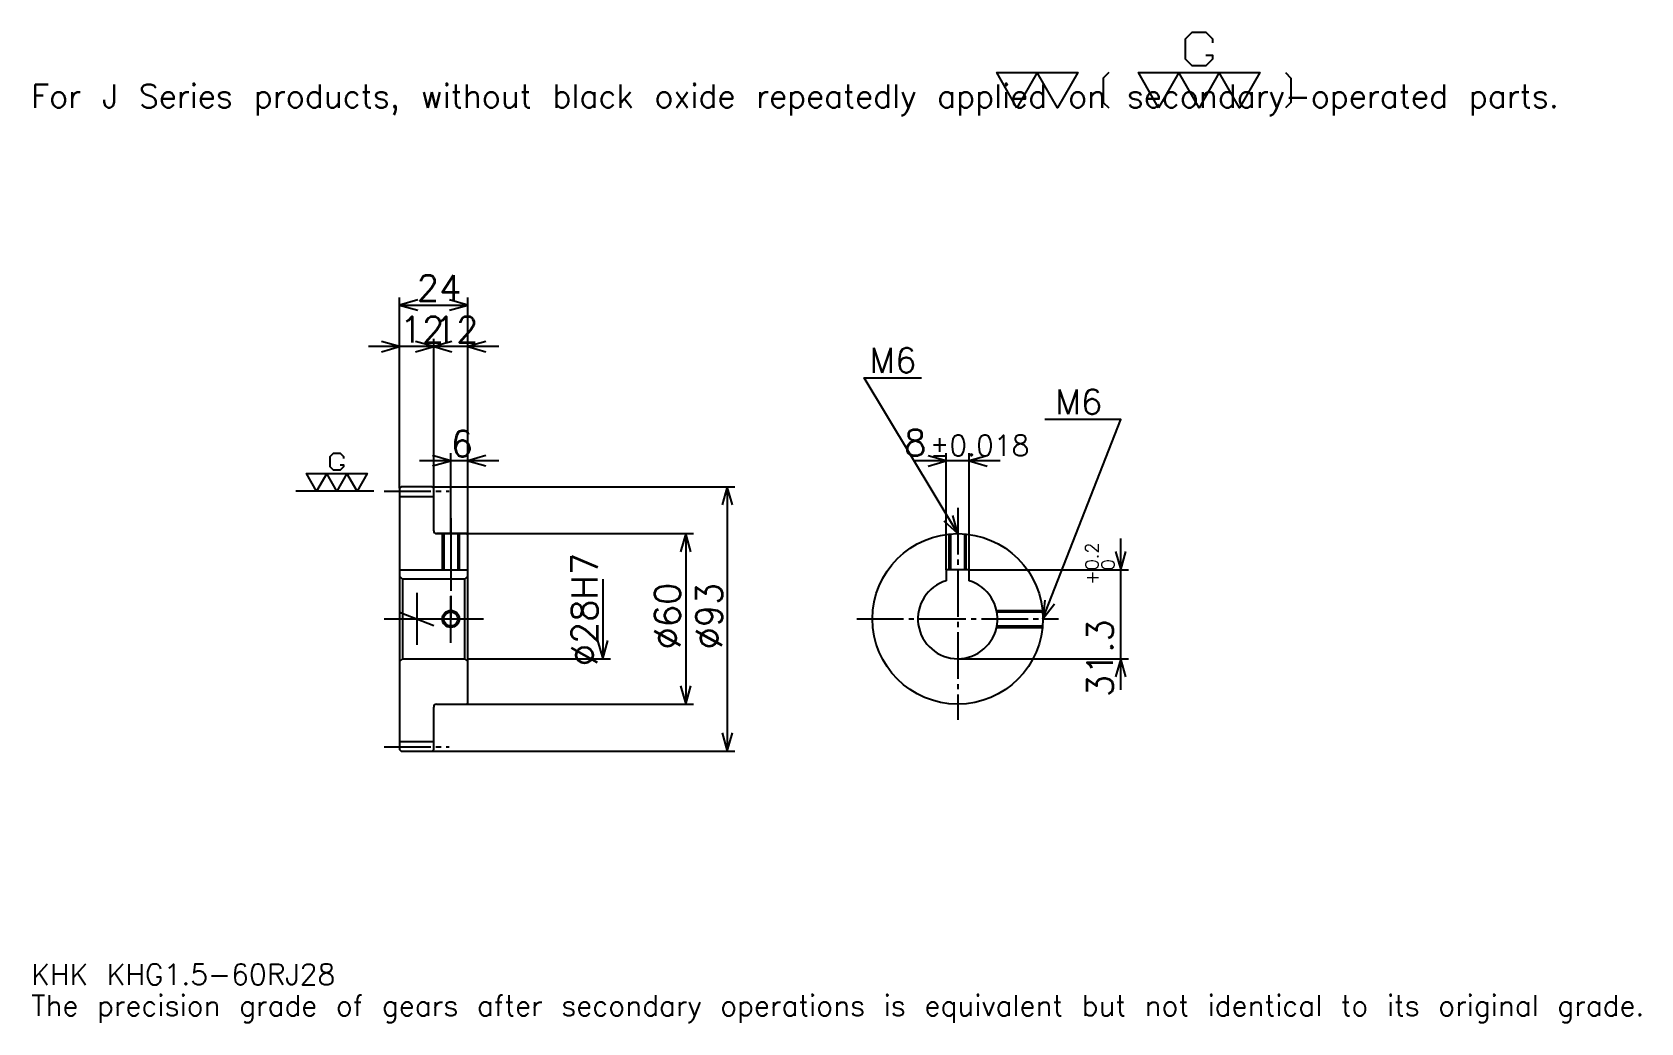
# Model space of a CAD drawing. Extents: x 19 to 585, y 7 to 355.
import ezdxf

# ---------------------------------------------------------------- set-up
doc = ezdxf.new("R2010")
doc.units = 0
doc.linetypes.add('DASHDOT', pattern=[21.913044, 16.434783, -1.826087, 1.826087, -1.826087])
doc.layers.get('0').update_dxf_attribs({"linetype": 'CONTINUOUS'})
doc.layers.add('DASHDOT', color=6, linetype='DASHDOT')
doc.styles.add('KANJI', font='TXT', dxfattribs={"bigfont": 'BIGFONT'})

msp = doc.modelspace()

# ---------------------------------------------------------------- linework, layer by layer
at = {"color": 5}
for p, q in [((147.913055, 195.32608), (147.913055, 261.978241)), ((171.913055, 195.32608), (171.913055, 261.978241)), ((147.913055, 259.239136), (171.913055, 259.239136)), ((170.869583, 244.630432), (136.956528, 244.630432)), ((182.869568, 244.630432), (148.956528, 244.630432)), ((159.913055, 195.32608), (159.913055, 247.369568)), ((182.869568, 204.456512), (154.956528, 204.456512)), ((165.913055, 195.32608), (165.913055, 207.195648)), ((359.304382, 204.391296), (329.391296, 204.391296)), ((340.347839, 166.126083), (340.347839, 207.130432)), ((348.347839, 166.126083), (348.347839, 207.130432)), ((147.913055, 194.82608), (147.913055, 195.32608)), ((159.413055, 195.32608), (171.913055, 195.32608)), ((159.913055, 194.82608), (159.913055, 195.32608)), ((165.913055, 178.82608), (165.913055, 195.32608)), ((165.913055, 178.82608), (165.913055, 195.32608)), ((171.913055, 195.32608), (265.956543, 195.32608)), ((171.913055, 178.32608), (171.913055, 195.32608)), ((263.217407, 195.32608), (263.217407, 102.32608)), ((160.913055, 178.82608), (171.913055, 178.82608)), ((171.913055, 178.82608), (251.347839, 178.82608)), ((248.608704, 178.82608), (248.608704, 118.82608)), ((401.739136, 123.86956), (401.739136, 177.082596)), ((348.347839, 166.126083), (404.478271, 166.126083)), ((219.391312, 162.82608), (219.391312, 134.82608)), ((171.913055, 134.82608), (222.130432, 134.82608)), ((344.347839, 134.82608), (404.478271, 134.82608)), ((160.913055, 118.82608), (171.913055, 118.82608)), ((171.913055, 118.82608), (251.347839, 118.82608)), ((159.413055, 102.32608), (171.913055, 102.32608)), ((171.913055, 102.32608), (265.956543, 102.32608))]:
    msp.add_line(p, q, dxfattribs=at)
at = {"color": 7}
for p, q in [((138.782623, 193.82608), (111.391312, 193.82608)), ((153.913055, 157.956512), (153.913055, 139.695648))]:
    msp.add_line(p, q, dxfattribs=at)
at = {"color": 4}
for p, q in [((147.913055, 191.95108), (159.913055, 191.95108)), ((147.913055, 166.126083), (171.913055, 166.126083)), ((148.913055, 162.82608), (148.913055, 134.82608)), ((170.913055, 162.82608), (171.913055, 163.82608)), ((170.913055, 134.82608), (171.913055, 133.82608)), ((147.913055, 105.70108), (159.913055, 105.70108))]:
    msp.add_line(p, q, dxfattribs=at)
at = {"color": 7}
for points in [[(431.686951, 347.212158), (434.060852, 347.212158), (434.060852, 345.787811), (431.686951, 343.41391), (426.939117, 343.41391), (424.565186, 345.787811), (424.565186, 352.909546), (426.939117, 355.283478), (431.686951, 355.283478), (434.060852, 352.909546), (434.060852, 351.485229)], [(365.217377, 328.695648), (358.095642, 341.040009), (386.582581, 341.040009), (379.460846, 328.695648), (372.339111, 341.040009), (365.217377, 328.695648)], [(397.502594, 341.040009), (395.603455, 339.140869), (395.603455, 330.594788), (397.502594, 328.695648)], [(415.06955, 328.695648), (407.947815, 341.040009), (450.678253, 341.040009), (443.556519, 328.695648), (436.434753, 341.040009), (429.313049, 328.695648), (422.191284, 341.040009), (415.06955, 328.695648)], [(459.699097, 341.040009), (461.598236, 339.140869), (461.598236, 330.594788), (459.699097, 328.695648)], [(127.004364, 203.084351), (128.191315, 203.084351), (128.191315, 202.372162), (127.004364, 201.185211), (124.630447, 201.185211), (123.443489, 202.372162), (123.443489, 205.933044), (124.630447, 207.119995), (127.004364, 207.119995), (128.191315, 205.933044), (128.191315, 205.220856)], [(118.695663, 193.82608), (115.134796, 199.99826), (136.500015, 199.99826), (132.939148, 193.82608), (129.378265, 199.99826), (125.817398, 193.82608), (122.256531, 199.99826), (118.695663, 193.82608)]]:
    msp.add_lwpolyline(points, dxfattribs=at)
at = {"color": 5}
for points in [[(154.304367, 261.065216), (147.913055, 259.239136), (154.304367, 257.413025)], [(165.521759, 257.413025), (171.913055, 259.239136), (165.521759, 261.065216)], [(141.521744, 242.804352), (147.913055, 244.630432), (141.521744, 246.456512)], [(153.521744, 242.804352), (159.913055, 244.630432), (153.521744, 246.456512)], [(166.304352, 246.456512), (159.913055, 244.630432), (166.304352, 242.804352)], [(178.304352, 246.456512), (171.913055, 244.630432), (178.304352, 242.804352)], [(344.347839, 178.82608), (311.478271, 233.608688), (331.565247, 233.608688)], [(374.347839, 148.82608), (401.739136, 219), (375.078247, 219)], [(159.521759, 202.630432), (165.913055, 204.456512), (159.521759, 206.282608)], [(178.304352, 206.282608), (171.913055, 204.456512), (178.304352, 202.630432)], [(333.956543, 202.565216), (340.347839, 204.391296), (333.956543, 206.217377)], [(354.739136, 206.217377), (348.347839, 204.391296), (354.739136, 202.565216)], [(265.043488, 188.934784), (263.217407, 195.32608), (261.391296, 188.934784)], [(339.493683, 183.367065), (344.347839, 178.82608), (342.625397, 185.246094)], [(250.434799, 172.434784), (248.608704, 178.82608), (246.782623, 172.434784)], [(399.913055, 172.51738), (401.739136, 166.126083), (403.565216, 172.51738)], [(374.970734, 155.443893), (374.347839, 148.82608), (378.372925, 154.115906)], [(217.565216, 141.217392), (219.391312, 134.82608), (221.217407, 141.217392)], [(403.565216, 128.434784), (401.739136, 134.82608), (399.913055, 128.434784)], [(246.782623, 125.217384), (248.608704, 118.82608), (250.434799, 125.217384)], [(261.391296, 108.717384), (263.217407, 102.32608), (265.043488, 108.717384)]]:
    msp.add_lwpolyline(points, dxfattribs=at)
at = {"color": 4}
for points in [[(159.913055, 179.82608), (159.913055, 194.82608), (159.413055, 195.32608), (148.413055, 195.32608), (147.913055, 194.82608), (147.913055, 133.82608)], [(160.913055, 118.82608), (171.413055, 118.82608), (171.913055, 119.32608), (171.913055, 178.32608), (171.413055, 178.82608), (160.913055, 178.82608)], [(162.913055, 178.82608), (162.913055, 166.126083)], [(163.453049, 178.82608), (163.453049, 166.126083)], [(168.373047, 178.82608), (168.373047, 166.126083)], [(168.913055, 178.82608), (168.913055, 166.126083)], [(341.347839, 166.126083), (341.347839, 178.675705)], [(341.887817, 166.126083), (341.887817, 178.725052)], [(346.807861, 166.126083), (346.807861, 178.725052)], [(347.347839, 166.126083), (347.347839, 178.675705)], [(348.347839, 162.242493), (348.347839, 166.126083), (340.347839, 166.126083), (340.347839, 162.242493)], [(147.913055, 133.82608), (148.913055, 134.82608), (170.913055, 134.82608), (170.913055, 162.82608), (148.913055, 162.82608), (147.913055, 163.82608)], [(358.022644, 151.82608), (374.197449, 151.82608)], [(358.130005, 151.286087), (374.246826, 151.286087)], [(358.022644, 145.82608), (374.197449, 145.82608)], [(358.130005, 146.366074), (374.246826, 146.366074)], [(147.913055, 133.82608), (147.913055, 102.82608), (148.413055, 102.32608), (159.413055, 102.32608), (159.913055, 102.82608), (159.913055, 117.82608)]]:
    msp.add_lwpolyline(points, dxfattribs=at)
for centre, radius in [((344.347839, 148.82608), 30), ((165.913055, 148.82608), 2.46)]:
    msp.add_circle(centre, radius, dxfattribs=at)
at = {"color": 7}
msp.add_circle((165.913055, 148.82608), 3, dxfattribs=at)
at = {"color": 4}
for centre, radius, start, end in [((160.913055, 179.82608), 1, 180, 270), ((344.347839, 148.82608), 14, 106.60154993, 73.39845007), ((160.913055, 117.82608), 1, 90, 180)]:
    msp.add_arc(centre, radius, start, end, dxfattribs=at)
at = {"layer": 'DASHDOT', "color": 7}
for p, q in [((142.434799, 193.82608), (165.391312, 193.82608)), ((344.347839, 187.956512), (344.347839, 113.347824)), ((165.913055, 178.82608), (165.913055, 148.82608)), ((142.434799, 148.82608), (177.391312, 148.82608)), ((147.913055, 151.189545), (159.913055, 146.462616)), ((308.869568, 148.82608), (379.826111, 148.82608)), ((142.434799, 103.82608), (165.391312, 103.82608))]:
    msp.add_line(p, q, dxfattribs=at)
for points in [[(165.913055, 184.304337), (165.913055, 160.647827)], [(165.913055, 140.347824), (165.913055, 157.304337)], [(157.434799, 148.82608), (174.391312, 148.82608)]]:
    msp.add_lwpolyline(points, dxfattribs=at)

# ---------------------------------------------------------------- texts
at = {"color": 7, "style": 'KANJI'}
for s, height, p in [('For J Series products, without black oxide repeatedly applied on secondary-operated parts.', 8.217391, (18.26087, 328.695648)), ('24', 9.130435, (153.978271, 260.699982)), ('12', 9.130435, (147.978271, 246.091309)), ('12', 9.130435, (159.978271, 246.091309)), ('M6', 8.765218, (313.304382, 235.434784)), ('M6', 8.765218, (378.730438, 220.82608)), ('8', 9.130435, (325.500793, 206.217377)), ('6', 9.130435, (165.945663, 205.917389)), ('%%p0.018', 7.304348, (334.538818, 206.217377)), ('KHK KHG1.5-60RJ28', 7.304348, (18.26087, 20.086956)), ('The precision grade of gears after secondary operations is equivalent but not identical to its original grade.', 7.304348, (18.26087, 9.130435))]:
    msp.add_text(s, height=height, dxfattribs=at).set_placement(p)
for s, height, p in [('%%c28H7', 9.130435, (217.565216, 132.16304)), ('0.2', 4.565217, (393.886963, 165.945114)), ('+', 4.565217, (393.886963, 160.832077)), ('0', 4.565217, (399.547852, 165.945114)), ('%%c60', 9.130435, (246.782623, 138.097824)), ('%%c93', 9.130435, (261.391296, 138.097824)), ('31.3', 9.130435, (399, 121.311935))]:
    msp.add_text(s, height=height, rotation=90, dxfattribs=at).set_placement(p)

doc.saveas('drawing.dxf')
